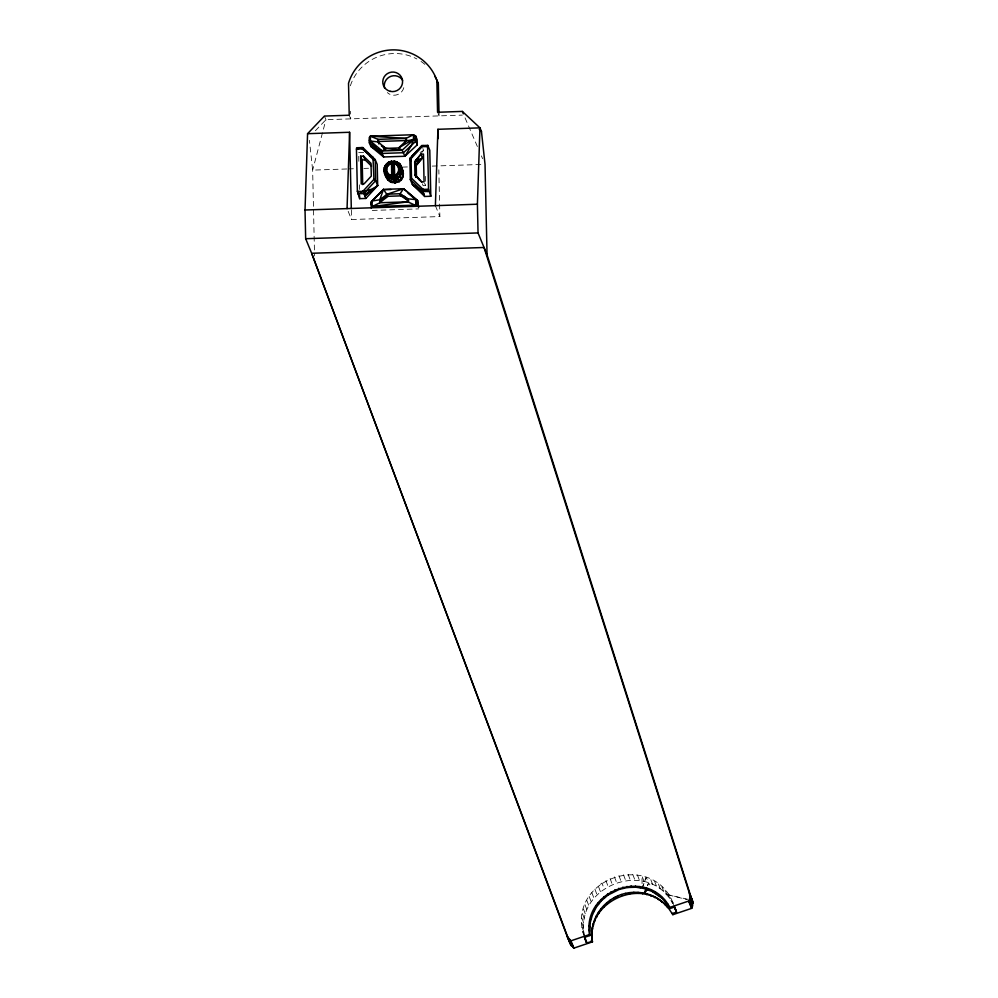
<?xml version="1.0" encoding="UTF-8"?>
<svg xmlns="http://www.w3.org/2000/svg" width="998" height="998" viewBox="0 0 998 998"><rect width="100%" height="100%" fill="white"/><g stroke="black" fill="none" stroke-linecap="round" stroke-linejoin="round"><path stroke-width="0.75" stroke-dasharray="4.99 3.74" d="M584.055 936.161C564.918 877.928 654.738 848.263 674.224 906.009M584.953 937.396C572.029 886.411 647.864 857.332 672.615 903.315L670.494 897.676M644.084 881.596L641.964 875.945L642.138 888.108L646.068 877.254M642.138 888.108L646.367 877.342L648.5 882.993L647.477 885.563M647.602 885.613L648.65 883.055L650.322 885.5L652.742 884.802L650.621 879.163M421.667 152.582L423.626 150.436L422.166 146.793M315.393 130.713L325.934 119.71L462.286 115.107M600.422 891.651L598.301 886.012L601.981 883.143L604.102 888.794M420.121 152.494L423.626 150.436M363.646 152.457L358.631 152.619L358.868 163.36M346.817 168.974L312.648 170.122L309.405 140.294M348.364 168.924L356.124 168.662M363.896 168.4L368.549 168.25M402.718 167.103L407.384 166.94M432.221 166.105L483.469 164.383M425.41 176.347L425.622 185.603L423.164 185.69L421.618 181.935M372.266 210.441L418.711 208.881M348.177 211.339L351.546 219.523L439.869 216.566L438.833 169.81M687.847 899.323L665.292 894.108L686.824 899.522M465.056 117.876L477.768 147.442M481.398 155.888L482.608 158.707M435.39 205.675L439.869 216.566M424.587 183.108L425.622 185.603M324.437 116.067L325.934 119.71L312.648 170.122L314.557 255.962M438.06 113.473L439.058 115.893L438.995 112.861M349.225 115.232L350.722 118.874L350.548 111.265M672.565 901.743L673.625 904.575M668.011 893.821L670.145 899.472M665.167 890.241L667.288 895.88M661.961 886.948L664.094 892.599M658.455 883.991L660.576 889.63M654.663 881.384L656.784 887.022M637.423 874.984L639.543 880.635M632.807 874.46L634.928 880.111M628.154 874.398L630.274 880.049M623.513 874.772L625.634 880.423M618.922 875.608L621.043 881.246M614.431 876.868L616.564 882.519M610.09 878.564L612.211 884.203M605.923 880.66L608.044 886.311M594.92 889.193L597.041 894.844M591.864 892.699L593.985 898.337M589.169 896.466L591.29 902.117M586.861 900.483L588.982 906.122M584.953 904.687L587.086 910.338M583.481 909.053L585.614 914.692M582.445 913.532L584.566 919.183M581.859 918.085L583.98 923.736M581.734 922.676L583.855 928.315M582.059 927.242L584.179 932.88M582.832 931.745L583.892 934.577M359.342 184.842L359.455 189.445M351.346 210.179L351.546 219.523M403.803 87.674A9.943 9.768 -22.4 0 1 387.324 92.614M350.36 85.791A46.469 45.683 -22.4 0 1 416.877 58.957M421.019 61.452A46.469 45.683 -22.4 0 1 424.874 64.371"/><path stroke-width="1.5" d="M584.591 937.571L586.462 942.524C594.297 943.06 591.365 936.835 591.764 932.007C592.238 926.443 593.798 920.992 596.305 915.989C600.347 908.205 606.734 901.643 614.494 897.539C631.647 887.883 656.085 891.75 667.936 907.756C642.562 875.782 585.177 901.618 592.475 941.838L573.95 948.1L570.195 943.671L311.663 253.28L567.201 936.398L570.943 940.815L589.481 934.565C582.108 889.468 648.426 866.938 669.858 907.407L688.608 901.069L689.868 898.088L689.568 893.684L484.042 247.492L311.663 253.28L305.662 238.709L305.026 210.004L307.571 133.682L324.437 116.067L349.225 115.232L348.514 83.308A46.469 45.683 -22.4 0 1 391.964 49.9A46.469 45.683 -22.4 0 1 436.85 80.339L438.347 83.969L438.995 112.861M586.462 942.524L584.516 937.347L589.88 935.538L590.18 922.738L592.463 914.692L596.293 907.219L601.52 900.608L607.944 895.106L619.259 889.405L627.517 887.496L635.963 887.222L644.284 888.557L652.156 891.488L662.472 898.562L670.294 908.454L674.511 907.045L676.507 912.209L672.34 913.444L672.864 914.679L691.614 908.355L692.974 903.14L487.049 254.777L478.042 232.933L477.406 204.216L479.963 127.856L462.336 111.414L437.561 112.263L436.85 80.339M347.055 208.607L349.587 132.272L307.571 133.682M399.225 181.686L399 181.012L394.709 182.21L394.235 175.436C400.223 174.014 400.098 164.695 393.973 163.61C392.052 157.909 401.396 164.059 401.433 166.753C403.828 171.581 404.539 178.492 399.225 181.686L394.921 182.846L390.555 181.973C382.833 177.482 380.874 162.923 391.84 161.289L394.322 164.845L394.921 182.846L399 181.012L402.818 176.272L403.292 173.24L401.433 166.753L398.402 167.327M305.026 210.004L435.39 205.675L437.922 129.291L479.963 127.856L481.46 131.499L485.028 164.333L487.049 254.777M391.665 175.523L391.84 161.289L388.234 162.474L389.569 164.47C384.904 167.09 386.351 174.8 391.665 175.523L392.239 178.979L394.921 182.846M383.594 156.973L382.134 153.442L382.321 150.96L385.727 148.378L398.626 147.953L415.742 137.799L413.384 134.742L370.395 136.177L369.248 137.574L369.372 142.851L370.832 146.432L383.594 156.973L404.951 156.262L417.276 144.822L417.152 139.558L415.692 136.015L413.384 134.742L406.011 138.398L377.93 139.346L370.395 136.177L369.322 140.943L377.993 141.878L385.727 148.378L402.144 150.286L413.584 139.608L413.384 134.742M430.812 196.257L428.554 189.308L427.593 146.581L422.828 145.546L411.974 156.087L411.051 158.582L411.488 178.193L423.04 189.358L422.753 191.604L424.699 196.469L430.812 196.257L429.776 150.236L427.78 145.371L421.68 145.583L409.854 158.408L410.328 179.528L412.324 184.393L424.699 196.469M371.119 202.07L371.93 201.022L379.789 199.75L387.236 194.173L403.566 188.709L417.563 200.561L417.7 206.436L407.783 201.821L379.851 202.756L372.154 206.611L371.256 207.996L371.119 202.07L383.494 189.383L403.566 188.709L417.563 200.561L418.673 207.397M389.806 174.875L388.584 178.043L390.555 181.973C395.058 185.665 407.446 168.013 398.813 169.361M398.214 164.558L397.329 162.175L393.761 162.275C401.87 162.973 402.057 175.623 394.085 176.771L394.135 178.916L397.678 177.731L399 181.012M427.78 145.371L427.593 146.581L422.042 146.656L411.051 158.582L409.854 158.408L410.852 160.828M365.879 198.44L364.844 196.007L365.954 191.179L375.672 180.675L375.198 159.58L362.835 147.554L356.623 147.766L356.448 149.151L357.384 191.242L359.654 198.652L365.879 198.44L377.681 185.541L377.207 164.445L375.198 159.58L373.526 159.942L361.688 147.592L356.448 149.151L362.137 148.889L372.978 157.41L373.951 179.341L363.035 191.142L358.868 193.749L357.384 191.242C364.732 192.028 371.805 190.131 377.681 185.541L375.672 180.675L373.951 179.341M379.851 202.756L379.789 199.75L383.494 189.383L371.93 201.022L372.154 206.611L415.892 205.139L415.63 199.588L407.72 198.827L403.404 195.77L388.097 196.307L383.494 189.383L371.93 201.022L371.169 204.241L372.154 206.611L407.783 201.821L408.269 200.174M415.892 205.139L417.563 200.561M692.587 901.082L692.787 902.117M413.584 139.608L411.5 145.259L404.951 156.262L402.144 150.286L398.626 147.953L406.074 140.905L413.584 139.608L415.817 141.254L417.276 144.822M647.802 888.831L644.446 893.272L646.467 888.133M644.446 893.272L646.542 888.158M378.541 143.225L378.491 140.693M362.137 148.889L362.835 147.554M395.657 164.258C402.294 156.998 404.178 179.852 394.135 178.916L393.748 161.227L394.322 164.845M387.985 165.868L386.014 164.558C381.66 169.635 385.44 178.355 392.164 178.48L388.584 178.043L386.114 176.11L384.48 173.465L387.062 171.818M404.415 143.35L406.074 140.905L406.011 138.398L370.395 136.177L370.433 141.105L369.372 142.851L382.134 153.442L403.491 152.719L415.817 141.254L415.692 136.015M380.662 201.87L388.097 196.307L379.789 199.75L380.662 201.87L387.236 194.173L400.048 193.737L408.594 200.96L407.72 198.827L400.048 193.737L403.566 188.709M416.478 176.983L416.228 165.631L422.516 157.909L420.969 154.154L423.451 154.079L424.075 181.861L421.618 181.935L415.193 175.186L416.178 177.307M411.488 178.193L410.328 179.528L422.753 191.604L428.803 191.404M365.954 191.179L363.821 193.575L357.646 193.787M363.035 191.142L364.844 196.007L370.607 189.657M388.16 173.59L386.114 176.11L387.661 179.428L390.081 181.312L392.239 178.979L391.84 161.289C384.093 163.447 382.895 175.798 391.815 176.846L391.49 162.362L388.858 163.323L391.777 161.389L388.309 162.537M394.035 178.417L396.593 175.81L395.894 174.675M396.318 163.073L397.329 162.175L393.649 161.327L396.892 162.175M397.304 165.556L399.786 164.096L401.071 167.639M364.844 196.007L377.681 185.541M691.876 901.468L692.575 900.969L689.568 893.684M384.342 167.327L386.974 167.701M628.428 887.422L631.272 886.037L631.809 887.16M389.569 164.47L391.403 163.684M394.222 178.33L397.678 177.731M388.646 177.569L391.815 176.846L388.584 178.043L392.239 178.979M614.494 897.539L617.849 897.102L617.513 896.029M435.39 205.675L477.406 204.216M377.993 141.878L377.93 139.346L378.816 141.479L406.897 140.531L406.011 138.398M382.134 153.442L370.832 146.432L382.321 150.96L402.144 150.286M360.615 156.199L363.509 156.112L371.006 163.36L371.293 176.097L364.108 183.844L361.226 183.944L360.615 156.199L362.162 159.954L362.711 184.605M362.162 159.954L365.056 159.855L371.481 166.08M383.432 189.782L391.016 189.533M305.662 238.709L478.042 232.933M386.65 169.772L383.856 170.409L388.21 180.139M420.507 189.383L423.738 194.036L412.324 184.393L420.507 189.383L428.554 189.308L427.606 191.441L423.04 189.358M390.081 181.312L394.397 182.222L393.973 163.61M398.489 171.431L401.57 172.891L402.942 177.07M370.183 156.137L372.978 157.41M381.398 145.795L385.727 148.378L382.134 145.795M408.594 200.96L400.922 195.87L400.048 193.737M408.107 193.188L415.63 199.588M397.478 173.278L400.048 175.648L401.495 179.69M382.321 150.96L370.433 141.105L377.656 149.75M383.294 147.729L385.502 149.588M383.481 147.679L385.565 149.575M479.252 129.453L481.46 131.499M417.675 188.111L423.738 194.036M421.618 181.935L414.968 174.638L414.681 161.888L420.969 154.154L414.681 161.888L416.228 165.631M419.734 180.451L414.968 174.638L416.079 177.32M667.487 906.683L672.864 914.679M396.593 175.81L397.429 177.27M572.939 945.642L573.289 947.738L569.683 940.029L571.218 945.642L567.201 936.398L570.195 943.671M462.336 111.414L463.334 113.847M689.356 893.085L692.363 900.371M689.98 895.867L692.974 903.14L689.868 898.088L692.662 906.072L688.795 900.857L691.789 908.13M688.608 901.069L691.614 908.355M363.509 156.112L365.056 159.855M669.783 907.269L670.294 908.454M667.537 903.751L667.974 904.812M664.942 900.483L665.379 901.556M662.023 897.476L662.472 898.562M664.593 903.689L665.03 904.762M658.83 894.782L659.279 895.867M661.4 900.994L661.836 902.055M655.374 892.399L655.836 893.509M657.944 898.624L658.381 899.685M651.706 890.378L652.567 891.713M654.264 896.616L654.7 897.664M647.839 888.719L648.301 889.829M650.409 894.957L650.833 896.004M643.822 887.447L644.284 888.557M646.405 893.684L646.829 894.719M639.706 886.573L640.167 887.684M642.275 892.811L642.7 893.846M635.501 886.099L635.963 887.222M638.084 892.349L638.508 893.372M633.842 892.287L634.266 893.31M627.056 886.386L627.517 887.496M629.626 892.624L630.05 893.659M622.877 887.135L623.338 888.257M625.459 893.385L625.883 894.408M618.797 888.282L619.259 889.405M621.38 894.532L621.804 895.568M614.843 889.829L615.304 890.94M611.063 891.738L611.524 892.848M613.633 897.975L614.069 899.023M607.483 894.008L607.944 895.106M610.052 900.233L610.489 901.294M604.139 896.616L604.601 897.713M606.709 902.828L607.146 903.889M601.07 899.522L601.52 900.608M603.628 905.735L604.064 906.808M598.301 902.716L598.738 903.789M600.858 908.916L601.295 909.989M595.856 906.159L596.293 907.219M598.401 912.347L598.85 913.432M593.76 909.814L594.197 910.862M596.305 915.989L596.767 917.087M592.039 913.644L592.463 914.692M594.583 919.819L595.033 920.929M593.236 923.786L593.698 924.909M589.768 921.715L590.18 922.738M592.301 927.866L592.762 929.001M589.232 925.87L589.656 926.88M591.764 932.007L592.238 933.155M589.119 930.049L589.531 931.047M591.639 936.174L592.126 937.334M589.419 934.215L589.88 935.538M591.939 940.328L592.475 941.838M570.943 940.815L573.95 948.1M590.704 917.636L591.115 918.671M674.685 907.394L676.507 912.209M568.648 938.968L571.218 945.642M674.224 906.009L676.345 911.648M421.68 145.583L422.042 146.656M584.953 937.396L586.188 941.8M386.064 174.7L386.65 177.619M402.681 170.234L402.805 171.207M403.292 173.24L403.404 174.126M407.72 198.827L407.783 201.821M437.922 129.291L438.134 138.647M378.816 141.479L378.866 143.999M359.592 195.583L359.654 198.652M349.587 132.272L351.308 208.619M384.654 88.311A9.943 9.768 -22.4 0 1 402.643 80.277M434.854 76.322A46.457 45.683 -22.4 0 1 438.347 83.969M416.016 160.279L414.906 162.424L422.516 157.909L415.904 164.857L420.408 159.044L416.016 160.279M390.33 91.367A9.943 9.768 -22.4 0 0 402.194 78.967A9.943 9.768 -22.4 0 0 385.515 75.137A9.943 9.768 -22.4 0 0 390.33 91.367"/></g></svg>
